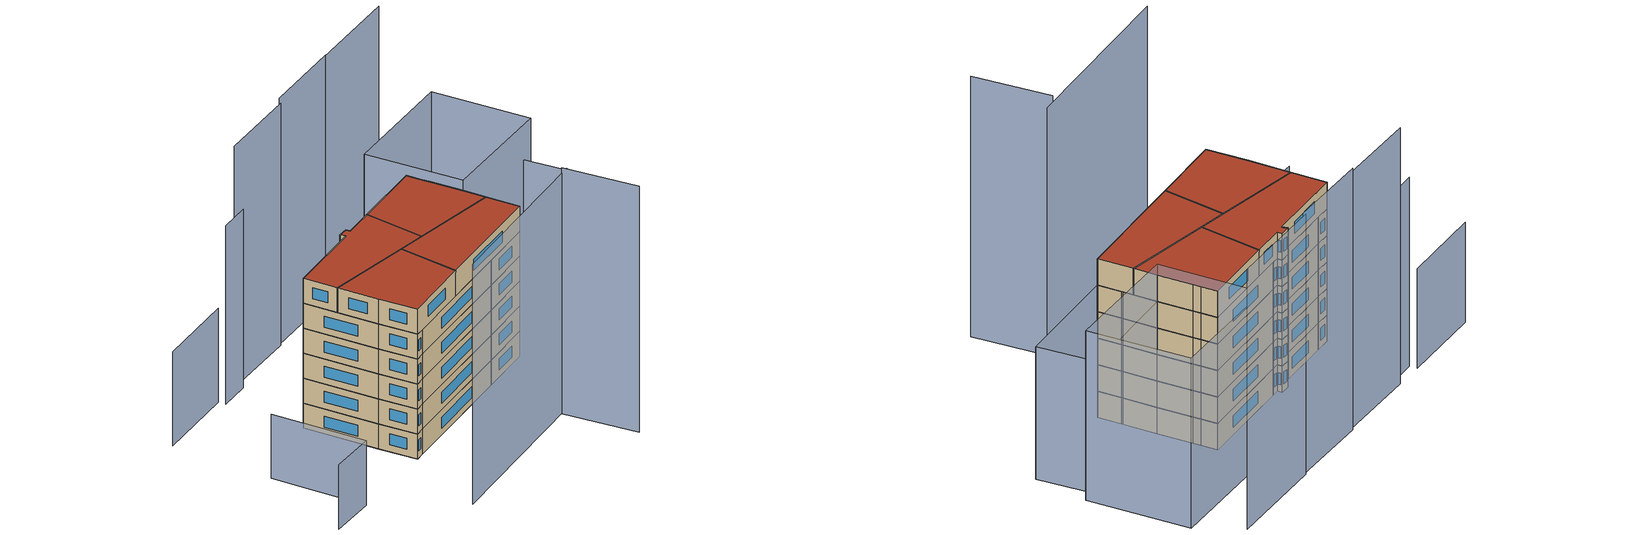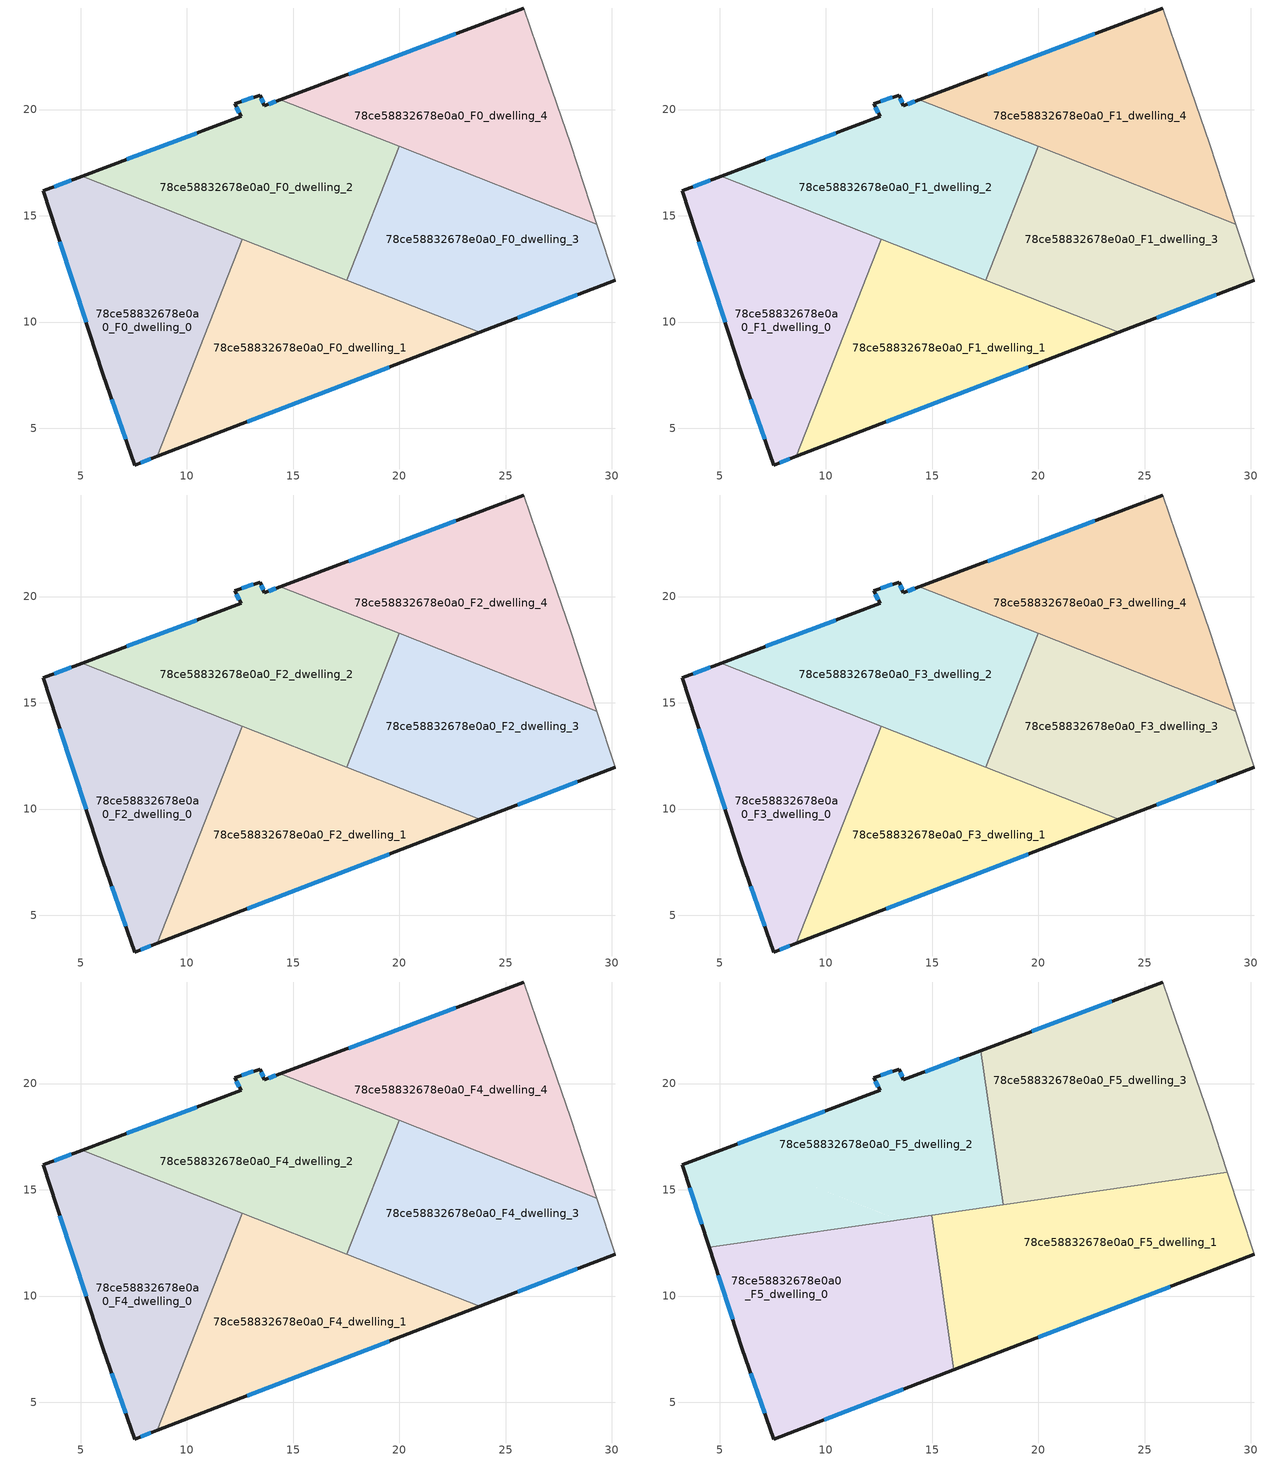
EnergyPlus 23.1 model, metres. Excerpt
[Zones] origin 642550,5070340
78ce58832678e0a0_F0_dwelling_0
 floor ground (EU_floor_Construction): 8.6,3.67 12.62,13.9 5.07,16.87 3.24,16.18 6.04,7.57 7.54,3.27 z0
 wall outside (EU_wall_Construction): 8.6,3.67 7.54,3.27 6.04,7.57 3.24,16.18 5.07,16.87 z0:3
 wall to 78ce58832678e0a0_F0_dwelling_1 (EU_wall_Construction): 12.62,13.9 8.6,3.67 z0:3
 wall to 78ce58832678e0a0_F0_dwelling_2 (EU_wall_Construction): 5.07,16.87 12.62,13.9 z0:3
 window (EU_Window_Construction): 8.3,3.56 7.84,3.38 / 7.12,4.47 6.46,6.37 / 5.26,9.98 4.03,13.77 / 3.76,16.37 4.56,16.68 z0.84:2.16
78ce58832678e0a0_F0_dwelling_1
 floor ground (EU_floor_Construction): 23.78,9.52 12.62,13.9 8.6,3.67 z0
 wall outside (EU_wall_Construction): 23.78,9.52 8.6,3.67 z0:3
 wall to 78ce58832678e0a0_F0_dwelling_3 (EU_wall_Construction): 17.52,11.98 23.78,9.52 z0:3
 wall to 78ce58832678e0a0_F0_dwelling_2 (EU_wall_Construction): 12.62,13.9 17.52,11.98 z0:3
 window (EU_Window_Construction): 19.53,7.88 12.85,5.31 z0.84:2.16
78ce58832678e0a0_F0_dwelling_2
 floor ground (EU_floor_Construction): 17.52,11.97 19.99,18.26 14.4,20.46 13.65,20.18 13.45,20.68 12.25,20.28 12.55,19.68 5.07,16.87 z0
 wall outside (EU_wall_Construction): 5.07,16.87 12.55,19.68 12.25,20.28 13.45,20.68 13.65,20.18 14.4,20.46 z0:3
 wall to 78ce58832678e0a0_F0_dwelling_3 (EU_wall_Construction): 19.99,18.26 17.52,11.97 z0:3
 wall to 78ce58832678e0a0_F0_dwelling_4 (EU_wall_Construction): 14.4,20.46 19.99,18.26 z0:3
 window (EU_Window_Construction): 7.17,17.66 10.46,18.89 / 12.47,19.85 12.34,20.11 / 12.59,20.39 13.12,20.57 / 13.51,20.54 13.6,20.32 / 13.86,20.26 14.19,20.38 z0.84:2.16
78ce58832678e0a0_F0_dwelling_3
 floor ground (EU_floor_Construction): 30.16,11.97 29.3,14.6 19.99,18.26 17.52,11.97 23.78,9.52 z0
 wall outside (EU_wall_Construction): 30.16,11.97 23.78,9.52 z0:3
 wall adiabatic (EU_wall_Construction): 29.3,14.6 30.16,11.97 z0:3
 wall to 78ce58832678e0a0_F0_dwelling_4 (EU_wall_Construction): 20,18.26 29.3,14.6 z0:3
 window (EU_Window_Construction): 28.37,11.28 25.57,10.2 z0.84:2.16
78ce58832678e0a0_F0_dwelling_4
 floor ground (EU_floor_Construction): 29.3,14.6 28.06,18.37 26.76,22.18 26.46,22.98 25.86,24.78 14.4,20.46 z0
 wall outside (EU_wall_Construction): 14.4,20.46 25.86,24.78 z0:3
 wall adiabatic (EU_wall_Construction): 25.86,24.78 26.46,22.98 26.76,22.18 28.06,18.37 29.3,14.6 z0:3
 window (EU_Window_Construction): 17.61,21.67 22.65,23.57 z0.84:2.16
78ce58832678e0a0_F1_dwelling_0
 floor to 78ce58832678e0a0_F0_dwelling_0 (EU_floor_Construction): 8.6,3.67 12.62,13.9 5.07,16.87 3.24,16.18 6.04,7.57 7.54,3.27 z3
 wall outside (EU_wall_Construction): 8.6,3.67 7.54,3.27 6.04,7.57 3.24,16.18 5.07,16.87 z3:6
 wall to 78ce58832678e0a0_F1_dwelling_1 (EU_wall_Construction): 12.62,13.9 8.6,3.67 z3:6
 wall to 78ce58832678e0a0_F1_dwelling_2 (EU_wall_Construction): 5.07,16.87 12.62,13.9 z3:6
 window (EU_Window_Construction): 8.3,3.56 7.84,3.38 / 7.12,4.47 6.46,6.37 / 5.26,9.98 4.03,13.77 / 3.76,16.37 4.56,16.68 z3.84:5.16
78ce58832678e0a0_F1_dwelling_1
 floor to 78ce58832678e0a0_F0_dwelling_1 (EU_floor_Construction): 23.78,9.52 12.62,13.9 8.6,3.67 z3
 wall outside (EU_wall_Construction): 23.78,9.52 8.6,3.67 z3:6
 wall to 78ce58832678e0a0_F1_dwelling_3 (EU_wall_Construction): 17.52,11.98 23.78,9.52 z3:6
 wall to 78ce58832678e0a0_F1_dwelling_2 (EU_wall_Construction): 12.62,13.9 17.52,11.98 z3:6
 window (EU_Window_Construction): 19.53,7.88 12.85,5.31 z3.84:5.16
78ce58832678e0a0_F1_dwelling_2
 floor to 78ce58832678e0a0_F0_dwelling_2 (EU_floor_Construction): 17.52,11.97 19.99,18.26 14.4,20.46 13.65,20.18 13.45,20.68 12.25,20.28 12.55,19.68 5.07,16.87 z3
 wall outside (EU_wall_Construction): 5.07,16.87 12.55,19.68 12.25,20.28 13.45,20.68 13.65,20.18 14.4,20.46 z3:6
 wall to 78ce58832678e0a0_F1_dwelling_3 (EU_wall_Construction): 19.99,18.26 17.52,11.97 z3:6
 wall to 78ce58832678e0a0_F1_dwelling_4 (EU_wall_Construction): 14.4,20.46 19.99,18.26 z3:6
 window (EU_Window_Construction): 7.17,17.66 10.46,18.89 / 12.47,19.85 12.34,20.11 / 12.59,20.39 13.12,20.57 / 13.51,20.54 13.6,20.32 / 13.86,20.26 14.19,20.38 z3.84:5.16
78ce58832678e0a0_F1_dwelling_3
 floor to 78ce58832678e0a0_F0_dwelling_3 (EU_floor_Construction): 30.16,11.97 29.3,14.6 19.99,18.26 17.52,11.97 23.78,9.52 z3
 wall outside (EU_wall_Construction): 30.16,11.97 23.78,9.52 z3:6
 wall adiabatic (EU_wall_Construction): 29.3,14.6 30.16,11.97 z3:6
 wall to 78ce58832678e0a0_F1_dwelling_4 (EU_wall_Construction): 20,18.26 29.3,14.6 z3:6
 window (EU_Window_Construction): 28.37,11.28 25.57,10.2 z3.84:5.16
78ce58832678e0a0_F1_dwelling_4
 floor to 78ce58832678e0a0_F0_dwelling_4 (EU_floor_Construction): 29.3,14.6 28.06,18.37 26.76,22.18 26.46,22.98 25.86,24.78 14.4,20.46 z3
 wall outside (EU_wall_Construction): 14.4,20.46 25.86,24.78 z3:6
 wall adiabatic (EU_wall_Construction): 25.86,24.78 26.46,22.98 26.76,22.18 28.06,18.37 29.3,14.6 z3:6
 window (EU_Window_Construction): 17.61,21.67 22.65,23.57 z3.84:5.16
78ce58832678e0a0_F2_dwelling_0
 floor to 78ce58832678e0a0_F1_dwelling_0 (EU_floor_Construction): 8.6,3.67 12.62,13.9 5.07,16.87 3.24,16.18 6.04,7.57 7.54,3.27 z6
 wall outside (EU_wall_Construction): 8.6,3.67 7.54,3.27 6.04,7.57 3.24,16.18 5.07,16.87 z6:9
 wall to 78ce58832678e0a0_F2_dwelling_1 (EU_wall_Construction): 12.62,13.9 8.6,3.67 z6:9
 wall to 78ce58832678e0a0_F2_dwelling_2 (EU_wall_Construction): 5.07,16.87 12.62,13.9 z6:9
 window (EU_Window_Construction): 8.3,3.56 7.84,3.38 / 7.12,4.47 6.46,6.37 / 5.26,9.98 4.03,13.77 / 3.76,16.37 4.56,16.68 z6.84:8.16
78ce58832678e0a0_F2_dwelling_1
 floor to 78ce58832678e0a0_F1_dwelling_1 (EU_floor_Construction): 23.78,9.52 12.62,13.9 8.6,3.67 z6
 wall outside (EU_wall_Construction): 23.78,9.52 8.6,3.67 z6:9
 wall to 78ce58832678e0a0_F2_dwelling_3 (EU_wall_Construction): 17.52,11.98 23.78,9.52 z6:9
 wall to 78ce58832678e0a0_F2_dwelling_2 (EU_wall_Construction): 12.62,13.9 17.52,11.98 z6:9
 window (EU_Window_Construction): 19.53,7.88 12.85,5.31 z6.84:8.16
78ce58832678e0a0_F2_dwelling_2
 floor to 78ce58832678e0a0_F1_dwelling_2 (EU_floor_Construction): 17.52,11.97 19.99,18.26 14.4,20.46 13.65,20.18 13.45,20.68 12.25,20.28 12.55,19.68 5.07,16.87 z6
 wall outside (EU_wall_Construction): 5.07,16.87 12.55,19.68 12.25,20.28 13.45,20.68 13.65,20.18 14.4,20.46 z6:9
 wall to 78ce58832678e0a0_F2_dwelling_3 (EU_wall_Construction): 19.99,18.26 17.52,11.97 z6:9
 wall to 78ce58832678e0a0_F2_dwelling_4 (EU_wall_Construction): 14.4,20.46 19.99,18.26 z6:9
 window (EU_Window_Construction): 7.17,17.66 10.46,18.89 / 12.47,19.85 12.34,20.11 / 12.59,20.39 13.12,20.57 / 13.51,20.54 13.6,20.32 / 13.86,20.26 14.19,20.38 z6.84:8.16
78ce58832678e0a0_F2_dwelling_3
 floor to 78ce58832678e0a0_F1_dwelling_3 (EU_floor_Construction): 30.16,11.97 29.3,14.6 19.99,18.26 17.52,11.97 23.78,9.52 z6
 wall outside (EU_wall_Construction): 30.16,11.97 23.78,9.52 z6:9
 wall adiabatic (EU_wall_Construction): 29.3,14.6 30.16,11.97 z6:9
 wall to 78ce58832678e0a0_F2_dwelling_4 (EU_wall_Construction): 20,18.26 29.3,14.6 z6:9
 window (EU_Window_Construction): 28.37,11.28 25.57,10.2 z6.84:8.16
78ce58832678e0a0_F2_dwelling_4
 floor to 78ce58832678e0a0_F1_dwelling_4 (EU_floor_Construction): 29.3,14.6 28.06,18.37 26.76,22.18 26.46,22.98 25.86,24.78 14.4,20.46 z6
 wall outside (EU_wall_Construction): 14.4,20.46 25.86,24.78 z6:9
 wall adiabatic (EU_wall_Construction): 25.86,24.78 26.46,22.98 26.76,22.18 28.06,18.37 29.3,14.6 z6:9
 window (EU_Window_Construction): 17.61,21.67 22.65,23.57 z6.84:8.16
78ce58832678e0a0_F3_dwelling_0
 floor to 78ce58832678e0a0_F2_dwelling_0 (EU_floor_Construction): 8.6,3.67 12.62,13.9 5.07,16.87 3.24,16.18 6.04,7.57 7.54,3.27 z9
 wall outside (EU_wall_Construction): 8.6,3.67 7.54,3.27 6.04,7.57 3.24,16.18 5.07,16.87 z9:12
 wall to 78ce58832678e0a0_F3_dwelling_1 (EU_wall_Construction): 12.62,13.9 8.6,3.67 z9:12
 wall to 78ce58832678e0a0_F3_dwelling_2 (EU_wall_Construction): 5.07,16.87 12.62,13.9 z9:12
 window (EU_Window_Construction): 8.3,3.56 7.84,3.38 / 7.12,4.47 6.46,6.37 / 5.26,9.98 4.03,13.77 / 3.76,16.37 4.56,16.68 z9.84:11.16
78ce58832678e0a0_F3_dwelling_1
 floor to 78ce58832678e0a0_F2_dwelling_1 (EU_floor_Construction): 23.78,9.52 12.62,13.9 8.6,3.67 z9
 wall outside (EU_wall_Construction): 23.78,9.52 8.6,3.67 z9:12
 wall to 78ce58832678e0a0_F3_dwelling_3 (EU_wall_Construction): 17.52,11.98 23.78,9.52 z9:12
 wall to 78ce58832678e0a0_F3_dwelling_2 (EU_wall_Construction): 12.62,13.9 17.52,11.98 z9:12
 window (EU_Window_Construction): 19.53,7.88 12.85,5.31 z9.84:11.16
78ce58832678e0a0_F3_dwelling_2
 floor to 78ce58832678e0a0_F2_dwelling_2 (EU_floor_Construction): 17.52,11.97 19.99,18.26 14.4,20.46 13.65,20.18 13.45,20.68 12.25,20.28 12.55,19.68 5.07,16.87 z9
 wall outside (EU_wall_Construction): 5.07,16.87 12.55,19.68 12.25,20.28 13.45,20.68 13.65,20.18 14.4,20.46 z9:12
 wall to 78ce58832678e0a0_F3_dwelling_3 (EU_wall_Construction): 19.99,18.26 17.52,11.97 z9:12
 wall to 78ce58832678e0a0_F3_dwelling_4 (EU_wall_Construction): 14.4,20.46 19.99,18.26 z9:12
 window (EU_Window_Construction): 7.17,17.66 10.46,18.89 / 12.47,19.85 12.34,20.11 / 12.59,20.39 13.12,20.57 / 13.51,20.54 13.6,20.32 / 13.86,20.26 14.19,20.38 z9.84:11.16
78ce58832678e0a0_F3_dwelling_3
 floor to 78ce58832678e0a0_F2_dwelling_3 (EU_floor_Construction): 30.16,11.97 29.3,14.6 19.99,18.26 17.52,11.97 23.78,9.52 z9
 wall outside (EU_wall_Construction): 30.16,11.97 23.78,9.52 z9:12
 wall adiabatic (EU_wall_Construction): 29.3,14.6 30.16,11.97 z9:12
 wall to 78ce58832678e0a0_F3_dwelling_4 (EU_wall_Construction): 20,18.26 29.3,14.6 z9:12
 window (EU_Window_Construction): 28.37,11.28 25.57,10.2 z9.84:11.16
78ce58832678e0a0_F3_dwelling_4
 floor to 78ce58832678e0a0_F2_dwelling_4 (EU_floor_Construction): 29.3,14.6 28.06,18.37 26.76,22.18 26.46,22.98 25.86,24.78 14.4,20.46 z9
 wall outside (EU_wall_Construction): 14.4,20.46 25.86,24.78 z9:12
 wall adiabatic (EU_wall_Construction): 25.86,24.78 26.46,22.98 26.76,22.18 28.06,18.37 29.3,14.6 z9:12
 window (EU_Window_Construction): 17.61,21.67 22.65,23.57 z9.84:11.16
78ce58832678e0a0_F4_dwelling_0
 floor to 78ce58832678e0a0_F3_dwelling_0 (EU_floor_Construction): 8.6,3.67 12.62,13.9 5.07,16.87 3.24,16.18 6.04,7.57 7.54,3.27 z12
 wall outside (EU_wall_Construction): 8.6,3.67 7.54,3.27 6.04,7.57 3.24,16.18 5.07,16.87 z12:15
 wall to 78ce58832678e0a0_F4_dwelling_1 (EU_wall_Construction): 12.62,13.9 8.6,3.67 z12:15
 wall to 78ce58832678e0a0_F4_dwelling_2 (EU_wall_Construction): 5.07,16.87 12.62,13.9 z12:15
 window (EU_Window_Construction): 8.3,3.56 7.84,3.38 / 7.12,4.47 6.46,6.37 / 5.26,9.98 4.03,13.77 / 3.76,16.37 4.56,16.68 z12.84:14.16
78ce58832678e0a0_F4_dwelling_1
 floor to 78ce58832678e0a0_F3_dwelling_1 (EU_floor_Construction): 23.78,9.52 12.62,13.9 8.6,3.67 z12
 wall outside (EU_wall_Construction): 23.78,9.52 8.6,3.67 z12:15
 wall to 78ce58832678e0a0_F4_dwelling_3 (EU_wall_Construction): 17.52,11.98 23.78,9.52 z12:15
 wall to 78ce58832678e0a0_F4_dwelling_2 (EU_wall_Construction): 12.62,13.9 17.52,11.98 z12:15
 window (EU_Window_Construction): 19.53,7.88 12.85,5.31 z12.84:14.16
 ceiling adiabatic (EU_roof_Construction): 23.78,9.52 16.03,6.53 15.11,12.93 z15
78ce58832678e0a0_F4_dwelling_2
 floor to 78ce58832678e0a0_F3_dwelling_2 (EU_floor_Construction): 17.52,11.97 19.99,18.26 14.4,20.46 13.65,20.18 13.45,20.68 12.25,20.28 12.55,19.68 5.07,16.87 z12
 wall outside (EU_wall_Construction): 5.07,16.87 12.55,19.68 12.25,20.28 13.45,20.68 13.65,20.18 14.4,20.46 z12:15
 wall to 78ce58832678e0a0_F4_dwelling_3 (EU_wall_Construction): 19.99,18.26 17.52,11.97 z12:15
 wall to 78ce58832678e0a0_F4_dwelling_4 (EU_wall_Construction): 14.4,20.46 19.99,18.26 z12:15
 window (EU_Window_Construction): 7.17,17.66 10.46,18.89 / 12.47,19.85 12.34,20.11 / 12.59,20.39 13.12,20.57 / 13.51,20.54 13.6,20.32 / 13.86,20.26 14.19,20.38 z12.84:14.16
78ce58832678e0a0_F4_dwelling_3
 floor to 78ce58832678e0a0_F3_dwelling_3 (EU_floor_Construction): 30.16,11.97 29.3,14.6 19.99,18.26 17.52,11.97 23.78,9.52 z12
 wall outside (EU_wall_Construction): 30.16,11.97 23.78,9.52 z12:15
 wall adiabatic (EU_wall_Construction): 29.3,14.6 30.16,11.97 z12:15
 wall to 78ce58832678e0a0_F4_dwelling_4 (EU_wall_Construction): 20,18.26 29.3,14.6 z12:15
 window (EU_Window_Construction): 28.37,11.28 25.57,10.2 z12.84:14.16
78ce58832678e0a0_F4_dwelling_4
 floor to 78ce58832678e0a0_F3_dwelling_4 (EU_floor_Construction): 29.3,14.6 28.06,18.37 26.76,22.18 26.46,22.98 25.86,24.78 14.4,20.46 z12
 wall outside (EU_wall_Construction): 14.4,20.46 25.86,24.78 z12:15
 wall adiabatic (EU_wall_Construction): 25.86,24.78 26.46,22.98 26.76,22.18 28.06,18.37 29.3,14.6 z12:15
 window (EU_Window_Construction): 17.61,21.67 22.65,23.57 z12.84:14.16
78ce58832678e0a0_F5_dwelling_0
 floor to 78ce58832678e0a0_F4_dwelling_0 (EU_floor_Construction): 8.6,3.67 12.44,13.44 4.51,12.3 6.04,7.57 7.54,3.27 z15
 floor to 78ce58832678e0a0_F4_dwelling_1 (EU_floor_Construction): 16.03,6.53 15.11,12.93 13.42,13.59 12.44,13.44 8.6,3.67 z15
 floor to 78ce58832678e0a0_F4_dwelling_2 (EU_floor_Construction): 15.11,12.93 14.98,13.81 13.42,13.59 z15
 wall outside (EU_wall_Construction): 16.03,6.53 7.54,3.27 6.04,7.57 4.51,12.3 z15:18
 wall to 78ce58832678e0a0_F5_dwelling_1 (EU_wall_Construction): 14.98,13.81 16.03,6.53 z15:18
 wall to 78ce58832678e0a0_F5_dwelling_2 (EU_wall_Construction): 4.51,12.3 14.98,13.81 z15:18
 window (EU_Window_Construction): 13.65,5.62 9.92,4.18 / 7.12,4.47 6.46,6.37 / 5.61,8.9 4.94,10.97 z15.84:17.16
 roof outside (EU_roof_Construction): 14.98,13.81 16.03,6.53 7.54,3.27 6.04,7.57 4.51,12.3 z18
78ce58832678e0a0_F5_dwelling_1
 floor to 78ce58832678e0a0_F4_dwelling_3 (EU_floor_Construction): 30.16,11.97 29.3,14.6 26.92,15.54 18.44,14.31 17.52,11.97 23.78,9.52 z15
 floor to 78ce58832678e0a0_F4_dwelling_4 (EU_floor_Construction): 29.3,14.6 28.9,15.83 26.92,15.54 z15
 floor to 78ce58832678e0a0_F4_dwelling_2 (EU_floor_Construction): 17.52,11.97 18.44,14.31 14.98,13.81 15.11,12.93 z15
 floor adiabatic (EU_floor_Construction): 23.78,9.52 15.11,12.93 16.03,6.53 z15
 wall outside (EU_wall_Construction): 30.16,11.97 16.03,6.53 z15:18
 wall adiabatic (EU_wall_Construction): 28.9,15.83 30.16,11.97 z15:18
 wall to 78ce58832678e0a0_F5_dwelling_3 (EU_wall_Construction): 18.35,14.3 28.9,15.83 z15:18
 wall to 78ce58832678e0a0_F5_dwelling_2 (EU_wall_Construction): 14.98,13.81 18.35,14.3 z15:18
 window (EU_Window_Construction): 26.2,10.45 19.99,8.06 z15.84:17.16
 roof outside (EU_roof_Construction): 28.9,15.83 30.16,11.97 16.03,6.53 14.98,13.81 z18
78ce58832678e0a0_F5_dwelling_2
 floor to 78ce58832678e0a0_F4_dwelling_2 (EU_floor_Construction): 18.35,14.3 17.64,19.19 14.4,20.46 13.65,20.18 13.45,20.68 12.25,20.28 12.55,19.68 5.08,16.87 13.42,13.59 z15
 floor to 78ce58832678e0a0_F4_dwelling_0 (EU_floor_Construction): 12.44,13.44 12.62,13.9 5.08,16.87 3.24,16.18 4.51,12.3 z15
 floor to 78ce58832678e0a0_F4_dwelling_4 (EU_floor_Construction): 17.64,19.19 17.3,21.55 14.4,20.46 z15
 floor to 78ce58832678e0a0_F4_dwelling_1 (EU_floor_Construction): 13.42,13.59 12.62,13.9 12.44,13.44 z15
 wall outside (EU_wall_Construction): 4.51,12.3 3.24,16.18 12.55,19.68 12.25,20.28 13.45,20.68 13.65,20.18 17.3,21.55 z15:18
 wall to 78ce58832678e0a0_F5_dwelling_3 (EU_wall_Construction): 17.3,21.55 18.35,14.3 z15:18
 window (EU_Window_Construction): 5.85,17.16 9.94,18.7 / 12.47,19.85 12.34,20.11 / 12.59,20.39 13.12,20.57 / 13.51,20.54 13.6,20.32 / 14.67,20.56 16.28,21.17 / 4.15,13.38 3.6,15.09 z15.84:17.16
 roof outside (EU_roof_Construction): 17.3,21.55 18.35,14.3 4.51,12.3 3.24,16.18 12.55,19.68 12.25,20.28 13.45,20.68 13.65,20.18 z18
78ce58832678e0a0_F5_dwelling_3
 floor to 78ce58832678e0a0_F4_dwelling_3 (EU_floor_Construction): 26.92,15.54 19.99,18.26 18.44,14.31 z15
 floor to 78ce58832678e0a0_F4_dwelling_4 (EU_floor_Construction): 28.9,15.83 28.06,18.37 26.76,22.18 26.46,22.98 25.86,24.78 17.3,21.55 17.64,19.19 26.92,15.54 z15
 floor to 78ce58832678e0a0_F4_dwelling_2 (EU_floor_Construction): 18.44,14.31 19.99,18.26 17.64,19.19 18.35,14.3 z15
 wall outside (EU_wall_Construction): 17.3,21.55 25.86,24.78 z15:18
 wall adiabatic (EU_wall_Construction): 25.86,24.78 26.46,22.98 26.76,22.18 28.06,18.37 28.9,15.83 z15:18
 window (EU_Window_Construction): 19.7,22.46 23.46,23.88 z15.84:17.16
 roof outside (EU_roof_Construction): 26.46,22.98 26.76,22.18 28.06,18.37 28.9,15.83 18.35,14.3 17.3,21.55 25.86,24.78 z18
shading: 5.32,-7.57 26.26,0.56 z0:28.8; -6.36,10.68 -2.93,-0.18 / -2.93,-0.18 -8.47,-1.93 z0:7.7; 28.37,-8.27 25.1,0.11 z0:29.5; 42.9,16.85 30.16,11.97 / 30.16,11.97 27.74,18.29 / 27.74,18.29 40.47,23.17 / 40.47,23.17 42.9,16.85 z0:15; 28.06,18.37 24.22,29.43 / 24.22,29.43 38.31,34.33 / 38.31,34.33 42.15,23.27 / 42.15,23.27 28.06,18.37 z0:19.2; 0.45,26.19 -9.26,22.69 z0:11.3; 4.47,26.71 0.74,25.36 z0:21.4; 13.42,30.61 3.75,27.29 z0:29; 23.02,34.11 13.36,30.79 z0:29.6; 34.4,38.21 22.76,34.19 z0:29.4
[Building]
EU S2 Campaign: North Axis=0; Terrain=City; Solar Distribution=FullExterior
[Site:Location]
Lyon-Bron: Latitude=45.75; Longitude=5; Time Zone=1; Elevation=198
[SizingPeriod:WeatherFileDays]
AnnualSizingPeriod: Begin Month=1; Begin Day of Month=1; End Month=12; End Day of Month=31; Day of Week for Start Day=Monday; Use Weather File Daylight Saving Period=No; Use Weather File Rain and Snow Indicators=No
[MATERIAL]
EU_InternalMass_Material: Roughness=MediumRough; Thickness=0.1; Conductivity=1; Density=1800; Specific Heat=900; Thermal Absorptance=0.9; Solar Absorptance=0.7; Visible Absorptance=0.7
[MATERIAL:NOMASS] Roughness=MediumRough; Thermal Absorptance=0.9; Solar Absorptance=0.7; Visible Absorptance=0.7
Name | Thermal Resistance
EU_wall_NoMass | 0.776494
EU_roof_NoMass | 0.486893
EU_floor_NoMass | 0.421597
[WINDOWMATERIAL:SIMPLEGLAZINGSYSTEM]
EU_Window_SimpleGlazing: UFactor=4.24961; Solar Heat Gain Coefficient=0.83; Visible Transmittance=0.83
[CONSTRUCTION]
EU_wall_Construction: EU_wall_NoMass
EU_roof_Construction: EU_roof_NoMass
EU_floor_Construction: EU_floor_NoMass
EU_InternalMass_Construction: EU_InternalMass_Material
EU_Window_Construction: EU_Window_SimpleGlazing
[ZONE] Type=1; Multiplier=1; Ceiling Height=autocalculate; Floor Area=autocalculate; Part of Total Floor Area=Yes
Name | Volume
78ce58832678e0a0_F0_dwelling_0; 78ce58832678e0a0_F1_dwelling_0; 78ce58832678e0a0_F2_dwelling_0; 78ce58832678e0a0_F3_dwelling_0; 78ce58832678e0a0_F4_dwelling_0 | 197.808
78ce58832678e0a0_F5_dwelling_0 | 247.232
78ce58832678e0a0_F0_dwelling_1; 78ce58832678e0a0_F1_dwelling_1; 78ce58832678e0a0_F2_dwelling_1; 78ce58832678e0a0_F3_dwelling_1; 78ce58832678e0a0_F4_dwelling_1 | 197.785
78ce58832678e0a0_F5_dwelling_1 | 247.225
78ce58832678e0a0_F0_dwelling_2; 78ce58832678e0a0_F1_dwelling_2; 78ce58832678e0a0_F2_dwelling_2; 78ce58832678e0a0_F3_dwelling_2; 78ce58832678e0a0_F4_dwelling_2 | 197.799
78ce58832678e0a0_F5_dwelling_2 | 247.242
78ce58832678e0a0_F0_dwelling_3; 78ce58832678e0a0_F1_dwelling_3; 78ce58832678e0a0_F2_dwelling_3; 78ce58832678e0a0_F3_dwelling_3; 78ce58832678e0a0_F4_dwelling_3 | 197.776
78ce58832678e0a0_F5_dwelling_3 | 247.251
78ce58832678e0a0_F0_dwelling_4; 78ce58832678e0a0_F1_dwelling_4; 78ce58832678e0a0_F2_dwelling_4; 78ce58832678e0a0_F3_dwelling_4; 78ce58832678e0a0_F4_dwelling_4 | 197.793
[INTERNALMASS] Construction=EU_InternalMass_Construction
Name | Zone or ZoneList | Surface Area
78ce58832678e0a0_F0_dwelling_0_EU_InternalMass | 78ce58832678e0a0_F0_dwelling_0 | 65.9361
78ce58832678e0a0_F0_dwelling_1_EU_InternalMass | 78ce58832678e0a0_F0_dwelling_1 | 65.9263
78ce58832678e0a0_F0_dwelling_2_EU_InternalMass | 78ce58832678e0a0_F0_dwelling_2 | 65.9322
78ce58832678e0a0_F0_dwelling_3_EU_InternalMass | 78ce58832678e0a0_F0_dwelling_3 | 65.9271
78ce58832678e0a0_F0_dwelling_4_EU_InternalMass | 78ce58832678e0a0_F0_dwelling_4 | 65.9315
78ce58832678e0a0_F1_dwelling_0_EU_InternalMass | 78ce58832678e0a0_F1_dwelling_0 | 65.9361
78ce58832678e0a0_F1_dwelling_1_EU_InternalMass | 78ce58832678e0a0_F1_dwelling_1 | 65.9263
78ce58832678e0a0_F1_dwelling_2_EU_InternalMass | 78ce58832678e0a0_F1_dwelling_2 | 65.9322
78ce58832678e0a0_F1_dwelling_3_EU_InternalMass | 78ce58832678e0a0_F1_dwelling_3 | 65.9271
78ce58832678e0a0_F1_dwelling_4_EU_InternalMass | 78ce58832678e0a0_F1_dwelling_4 | 65.9315
78ce58832678e0a0_F2_dwelling_0_EU_InternalMass | 78ce58832678e0a0_F2_dwelling_0 | 65.9361
78ce58832678e0a0_F2_dwelling_1_EU_InternalMass | 78ce58832678e0a0_F2_dwelling_1 | 65.9263
78ce58832678e0a0_F2_dwelling_2_EU_InternalMass | 78ce58832678e0a0_F2_dwelling_2 | 65.9322
78ce58832678e0a0_F2_dwelling_3_EU_InternalMass | 78ce58832678e0a0_F2_dwelling_3 | 65.9271
78ce58832678e0a0_F2_dwelling_4_EU_InternalMass | 78ce58832678e0a0_F2_dwelling_4 | 65.9315
78ce58832678e0a0_F3_dwelling_0_EU_InternalMass | 78ce58832678e0a0_F3_dwelling_0 | 65.9361
78ce58832678e0a0_F3_dwelling_1_EU_InternalMass | 78ce58832678e0a0_F3_dwelling_1 | 65.9263
78ce58832678e0a0_F3_dwelling_2_EU_InternalMass | 78ce58832678e0a0_F3_dwelling_2 | 65.9322
78ce58832678e0a0_F3_dwelling_3_EU_InternalMass | 78ce58832678e0a0_F3_dwelling_3 | 65.9271
78ce58832678e0a0_F3_dwelling_4_EU_InternalMass | 78ce58832678e0a0_F3_dwelling_4 | 65.9315
78ce58832678e0a0_F4_dwelling_0_EU_InternalMass | 78ce58832678e0a0_F4_dwelling_0 | 65.9361
78ce58832678e0a0_F4_dwelling_1_EU_InternalMass | 78ce58832678e0a0_F4_dwelling_1 | 65.9263
78ce58832678e0a0_F4_dwelling_2_EU_InternalMass | 78ce58832678e0a0_F4_dwelling_2 | 65.9322
78ce58832678e0a0_F4_dwelling_3_EU_InternalMass | 78ce58832678e0a0_F4_dwelling_3 | 65.9271
78ce58832678e0a0_F4_dwelling_4_EU_InternalMass | 78ce58832678e0a0_F4_dwelling_4 | 65.9315
78ce58832678e0a0_F5_dwelling_0_EU_InternalMass | 78ce58832678e0a0_F5_dwelling_0 | 82.4109
78ce58832678e0a0_F5_dwelling_1_EU_InternalMass | 78ce58832678e0a0_F5_dwelling_1 | 82.4079
78ce58832678e0a0_F5_dwelling_2_EU_InternalMass | 78ce58832678e0a0_F5_dwelling_2 | 82.4156
78ce58832678e0a0_F5_dwelling_3_EU_InternalMass | 78ce58832678e0a0_F5_dwelling_3 | 82.4181
[OTHEREQUIPMENT] Fuel Type=Electricity; Design Level Calculation Method=Watts/Area; Power per Zone Floor Area=1; Fraction Latent=0; Fraction Radiant=0; Fraction Lost=0; Carbon Dioxide Generation Rate=0; EndUse Subcategory=EU_Step8_InternalGains
Name | Zone or ZoneList or Space or SpaceList | Schedule
EU_Step8_InternalGain_78ce58832678e0a0_F0_dwelling_0_f000 | 78ce58832678e0a0_F0_dwelling_0 | EU_Step8_GainSchedule_78ce58832678e0a0_F0_dwelling_0_f000
EU_Step8_InternalGain_78ce58832678e0a0_F0_dwelling_1_f000 | 78ce58832678e0a0_F0_dwelling_1 | EU_Step8_GainSchedule_78ce58832678e0a0_F0_dwelling_1_f000
EU_Step8_InternalGain_78ce58832678e0a0_F0_dwelling_2_f000 | 78ce58832678e0a0_F0_dwelling_2 | EU_Step8_GainSchedule_78ce58832678e0a0_F0_dwelling_2_f000
EU_Step8_InternalGain_78ce58832678e0a0_F0_dwelling_3_f000 | 78ce58832678e0a0_F0_dwelling_3 | EU_Step8_GainSchedule_78ce58832678e0a0_F0_dwelling_3_f000
EU_Step8_InternalGain_78ce58832678e0a0_F0_dwelling_4_f000 | 78ce58832678e0a0_F0_dwelling_4 | EU_Step8_GainSchedule_78ce58832678e0a0_F0_dwelling_4_f000
EU_Step8_InternalGain_78ce58832678e0a0_F1_dwelling_0_f000 | 78ce58832678e0a0_F1_dwelling_0 | EU_Step8_GainSchedule_78ce58832678e0a0_F1_dwelling_0_f000
EU_Step8_InternalGain_78ce58832678e0a0_F1_dwelling_1_f000 | 78ce58832678e0a0_F1_dwelling_1 | EU_Step8_GainSchedule_78ce58832678e0a0_F1_dwelling_1_f000
EU_Step8_InternalGain_78ce58832678e0a0_F1_dwelling_2_f000 | 78ce58832678e0a0_F1_dwelling_2 | EU_Step8_GainSchedule_78ce58832678e0a0_F1_dwelling_2_f000
EU_Step8_InternalGain_78ce58832678e0a0_F1_dwelling_3_f000 | 78ce58832678e0a0_F1_dwelling_3 | EU_Step8_GainSchedule_78ce58832678e0a0_F1_dwelling_3_f000
EU_Step8_InternalGain_78ce58832678e0a0_F1_dwelling_4_f000 | 78ce58832678e0a0_F1_dwelling_4 | EU_Step8_GainSchedule_78ce58832678e0a0_F1_dwelling_4_f000
EU_Step8_InternalGain_78ce58832678e0a0_F2_dwelling_0_f000 | 78ce58832678e0a0_F2_dwelling_0 | EU_Step8_GainSchedule_78ce58832678e0a0_F2_dwelling_0_f000
EU_Step8_InternalGain_78ce58832678e0a0_F2_dwelling_1_f000 | 78ce58832678e0a0_F2_dwelling_1 | EU_Step8_GainSchedule_78ce58832678e0a0_F2_dwelling_1_f000
EU_Step8_InternalGain_78ce58832678e0a0_F2_dwelling_2_f000 | 78ce58832678e0a0_F2_dwelling_2 | EU_Step8_GainSchedule_78ce58832678e0a0_F2_dwelling_2_f000
EU_Step8_InternalGain_78ce58832678e0a0_F2_dwelling_3_f000 | 78ce58832678e0a0_F2_dwelling_3 | EU_Step8_GainSchedule_78ce58832678e0a0_F2_dwelling_3_f000
EU_Step8_InternalGain_78ce58832678e0a0_F2_dwelling_4_f000 | 78ce58832678e0a0_F2_dwelling_4 | EU_Step8_GainSchedule_78ce58832678e0a0_F2_dwelling_4_f000
EU_Step8_InternalGain_78ce58832678e0a0_F3_dwelling_0_f000 | 78ce58832678e0a0_F3_dwelling_0 | EU_Step8_GainSchedule_78ce58832678e0a0_F3_dwelling_0_f000
EU_Step8_InternalGain_78ce58832678e0a0_F3_dwelling_1_f000 | 78ce58832678e0a0_F3_dwelling_1 | EU_Step8_GainSchedule_78ce58832678e0a0_F3_dwelling_1_f000
EU_Step8_InternalGain_78ce58832678e0a0_F3_dwelling_2_f000 | 78ce58832678e0a0_F3_dwelling_2 | EU_Step8_GainSchedule_78ce58832678e0a0_F3_dwelling_2_f000
EU_Step8_InternalGain_78ce58832678e0a0_F3_dwelling_3_f000 | 78ce58832678e0a0_F3_dwelling_3 | EU_Step8_GainSchedule_78ce58832678e0a0_F3_dwelling_3_f000
EU_Step8_InternalGain_78ce58832678e0a0_F3_dwelling_4_f000 | 78ce58832678e0a0_F3_dwelling_4 | EU_Step8_GainSchedule_78ce58832678e0a0_F3_dwelling_4_f000
EU_Step8_InternalGain_78ce58832678e0a0_F4_dwelling_0_f000 | 78ce58832678e0a0_F4_dwelling_0 | EU_Step8_GainSchedule_78ce58832678e0a0_F4_dwelling_0_f000
EU_Step8_InternalGain_78ce58832678e0a0_F4_dwelling_1_f000 | 78ce58832678e0a0_F4_dwelling_1 | EU_Step8_GainSchedule_78ce58832678e0a0_F4_dwelling_1_f000
EU_Step8_InternalGain_78ce58832678e0a0_F4_dwelling_2_f000 | 78ce58832678e0a0_F4_dwelling_2 | EU_Step8_GainSchedule_78ce58832678e0a0_F4_dwelling_2_f000
EU_Step8_InternalGain_78ce58832678e0a0_F4_dwelling_3_f000 | 78ce58832678e0a0_F4_dwelling_3 | EU_Step8_GainSchedule_78ce58832678e0a0_F4_dwelling_3_f000
EU_Step8_InternalGain_78ce58832678e0a0_F4_dwelling_4_f000 | 78ce58832678e0a0_F4_dwelling_4 | EU_Step8_GainSchedule_78ce58832678e0a0_F4_dwelling_4_f000
EU_Step8_InternalGain_78ce58832678e0a0_F5_dwelling_0_f000 | 78ce58832678e0a0_F5_dwelling_0 | EU_Step8_GainSchedule_78ce58832678e0a0_F5_dwelling_0_f000
EU_Step8_InternalGain_78ce58832678e0a0_F5_dwelling_1_f000 | 78ce58832678e0a0_F5_dwelling_1 | EU_Step8_GainSchedule_78ce58832678e0a0_F5_dwelling_1_f000
EU_Step8_InternalGain_78ce58832678e0a0_F5_dwelling_2_f000 | 78ce58832678e0a0_F5_dwelling_2 | EU_Step8_GainSchedule_78ce58832678e0a0_F5_dwelling_2_f000
EU_Step8_InternalGain_78ce58832678e0a0_F5_dwelling_3_f000 | 78ce58832678e0a0_F5_dwelling_3 | EU_Step8_GainSchedule_78ce58832678e0a0_F5_dwelling_3_f000
[ZONEVENTILATION:DESIGNFLOWRATE] Schedule=EU_AlwaysOn; Design Flow Rate Calculation Method=AirChanges/Hour; Air Changes per Hour=0.693814; Ventilation Type=Natural; Fan Pressure Rise=0; Fan Total Efficiency=1; Constant Term Coefficient=1; Temperature Term Coefficient=0; Velocity Term Coefficient=0; Velocity Squared Term Coefficient=0; Minimum Indoor Temperature=-100; Maximum Indoor Temperature=100; Delta Temperature=-100; Minimum Outdoor Temperature=-100; Maximum Outdoor Temperature=100; Maximum Wind Speed=40
Name | Zone or ZoneList or Space or SpaceList
EU_ConstantAir_78ce58832678e0a0_F0_dwelling_0 | 78ce58832678e0a0_F0_dwelling_0
EU_ConstantAir_78ce58832678e0a0_F0_dwelling_1 | 78ce58832678e0a0_F0_dwelling_1
EU_ConstantAir_78ce58832678e0a0_F0_dwelling_2 | 78ce58832678e0a0_F0_dwelling_2
EU_ConstantAir_78ce58832678e0a0_F0_dwelling_3 | 78ce58832678e0a0_F0_dwelling_3
EU_ConstantAir_78ce58832678e0a0_F0_dwelling_4 | 78ce58832678e0a0_F0_dwelling_4
EU_ConstantAir_78ce58832678e0a0_F1_dwelling_0 | 78ce58832678e0a0_F1_dwelling_0
EU_ConstantAir_78ce58832678e0a0_F1_dwelling_1 | 78ce58832678e0a0_F1_dwelling_1
EU_ConstantAir_78ce58832678e0a0_F1_dwelling_2 | 78ce58832678e0a0_F1_dwelling_2
EU_ConstantAir_78ce58832678e0a0_F1_dwelling_3 | 78ce58832678e0a0_F1_dwelling_3
EU_ConstantAir_78ce58832678e0a0_F1_dwelling_4 | 78ce58832678e0a0_F1_dwelling_4
EU_ConstantAir_78ce58832678e0a0_F2_dwelling_0 | 78ce58832678e0a0_F2_dwelling_0
EU_ConstantAir_78ce58832678e0a0_F2_dwelling_1 | 78ce58832678e0a0_F2_dwelling_1
EU_ConstantAir_78ce58832678e0a0_F2_dwelling_2 | 78ce58832678e0a0_F2_dwelling_2
EU_ConstantAir_78ce58832678e0a0_F2_dwelling_3 | 78ce58832678e0a0_F2_dwelling_3
EU_ConstantAir_78ce58832678e0a0_F2_dwelling_4 | 78ce58832678e0a0_F2_dwelling_4
EU_ConstantAir_78ce58832678e0a0_F3_dwelling_0 | 78ce58832678e0a0_F3_dwelling_0
EU_ConstantAir_78ce58832678e0a0_F3_dwelling_1 | 78ce58832678e0a0_F3_dwelling_1
EU_ConstantAir_78ce58832678e0a0_F3_dwelling_2 | 78ce58832678e0a0_F3_dwelling_2
EU_ConstantAir_78ce58832678e0a0_F3_dwelling_3 | 78ce58832678e0a0_F3_dwelling_3
EU_ConstantAir_78ce58832678e0a0_F3_dwelling_4 | 78ce58832678e0a0_F3_dwelling_4
EU_ConstantAir_78ce58832678e0a0_F4_dwelling_0 | 78ce58832678e0a0_F4_dwelling_0
EU_ConstantAir_78ce58832678e0a0_F4_dwelling_1 | 78ce58832678e0a0_F4_dwelling_1
EU_ConstantAir_78ce58832678e0a0_F4_dwelling_2 | 78ce58832678e0a0_F4_dwelling_2
EU_ConstantAir_78ce58832678e0a0_F4_dwelling_3 | 78ce58832678e0a0_F4_dwelling_3
EU_ConstantAir_78ce58832678e0a0_F4_dwelling_4 | 78ce58832678e0a0_F4_dwelling_4
EU_ConstantAir_78ce58832678e0a0_F5_dwelling_0 | 78ce58832678e0a0_F5_dwelling_0
EU_ConstantAir_78ce58832678e0a0_F5_dwelling_1 | 78ce58832678e0a0_F5_dwelling_1
EU_ConstantAir_78ce58832678e0a0_F5_dwelling_2 | 78ce58832678e0a0_F5_dwelling_2
EU_ConstantAir_78ce58832678e0a0_F5_dwelling_3 | 78ce58832678e0a0_F5_dwelling_3
[HVACTEMPLATE:THERMOSTAT] Constant Heating Setpoint=20; Constant Cooling Setpoint=50
EU_HeatOnly_78ce58832678e0a0_F0_dwelling_0; EU_HeatOnly_78ce58832678e0a0_F0_dwelling_1; EU_HeatOnly_78ce58832678e0a0_F0_dwelling_2; EU_HeatOnly_78ce58832678e0a0_F0_dwelling_3; EU_HeatOnly_78ce58832678e0a0_F0_dwelling_4; EU_HeatOnly_78ce58832678e0a0_F1_dwelling_0; EU_HeatOnly_78ce58832678e0a0_F1_dwelling_1; EU_HeatOnly_78ce58832678e0a0_F1_dwelling_2; EU_HeatOnly_78ce58832678e0a0_F1_dwelling_3; EU_HeatOnly_78ce58832678e0a0_F1_dwelling_4; EU_HeatOnly_78ce58832678e0a0_F2_dwelling_0; EU_HeatOnly_78ce58832678e0a0_F2_dwelling_1; EU_HeatOnly_78ce58832678e0a0_F2_dwelling_2; EU_HeatOnly_78ce58832678e0a0_F2_dwelling_3; EU_HeatOnly_78ce58832678e0a0_F2_dwelling_4; EU_HeatOnly_78ce58832678e0a0_F3_dwelling_0; EU_HeatOnly_78ce58832678e0a0_F3_dwelling_1; EU_HeatOnly_78ce58832678e0a0_F3_dwelling_2; EU_HeatOnly_78ce58832678e0a0_F3_dwelling_3; EU_HeatOnly_78ce58832678e0a0_F3_dwelling_4; EU_HeatOnly_78ce58832678e0a0_F4_dwelling_0; EU_HeatOnly_78ce58832678e0a0_F4_dwelling_1; EU_HeatOnly_78ce58832678e0a0_F4_dwelling_2; EU_HeatOnly_78ce58832678e0a0_F4_dwelling_3; EU_HeatOnly_78ce58832678e0a0_F4_dwelling_4; EU_HeatOnly_78ce58832678e0a0_F5_dwelling_0; EU_HeatOnly_78ce58832678e0a0_F5_dwelling_1; EU_HeatOnly_78ce58832678e0a0_F5_dwelling_2; EU_HeatOnly_78ce58832678e0a0_F5_dwelling_3
[HVACTEMPLATE:ZONE:IDEALLOADSAIRSYSTEM] System Availability Schedule=EU_AlwaysOn; Maximum Heating Supply Air Temperature=50; Minimum Cooling Supply Air Temperature=13; Maximum Heating Supply Air Humidity Ratio=0.0156; Minimum Cooling Supply Air Humidity Ratio=0.0077; Heating Limit=NoLimit; Cooling Limit=NoLimit; Heating Availability Schedule=EU_AlwaysOn; Cooling Availability Schedule=EU_CoolingOff; Dehumidification Control Type=ConstantSensibleHeatRatio; Cooling Sensible Heat Ratio=0.7; Dehumidification Setpoint=60; Humidification Control Type=None; Humidification Setpoint=30; Outdoor Air Method=None; Outdoor Air Flow Rate per Person=0.00944; Outdoor Air Flow Rate per Zone Floor Area=0; Outdoor Air Flow Rate per Zone=0; Demand Controlled Ventilation Type=None; Outdoor Air Economizer Type=NoEconomizer; Heat Recovery Type=None; Sensible Heat Recovery Effectiveness=0.7; Latent Heat Recovery Effectiveness=0.65
Name | Template Thermostat
78ce58832678e0a0_F0_dwelling_0 | EU_HeatOnly_78ce58832678e0a0_F0_dwelling_0
78ce58832678e0a0_F0_dwelling_1 | EU_HeatOnly_78ce58832678e0a0_F0_dwelling_1
78ce58832678e0a0_F0_dwelling_2 | EU_HeatOnly_78ce58832678e0a0_F0_dwelling_2
78ce58832678e0a0_F0_dwelling_3 | EU_HeatOnly_78ce58832678e0a0_F0_dwelling_3
78ce58832678e0a0_F0_dwelling_4 | EU_HeatOnly_78ce58832678e0a0_F0_dwelling_4
78ce58832678e0a0_F1_dwelling_0 | EU_HeatOnly_78ce58832678e0a0_F1_dwelling_0
78ce58832678e0a0_F1_dwelling_1 | EU_HeatOnly_78ce58832678e0a0_F1_dwelling_1
78ce58832678e0a0_F1_dwelling_2 | EU_HeatOnly_78ce58832678e0a0_F1_dwelling_2
78ce58832678e0a0_F1_dwelling_3 | EU_HeatOnly_78ce58832678e0a0_F1_dwelling_3
78ce58832678e0a0_F1_dwelling_4 | EU_HeatOnly_78ce58832678e0a0_F1_dwelling_4
78ce58832678e0a0_F2_dwelling_0 | EU_HeatOnly_78ce58832678e0a0_F2_dwelling_0
78ce58832678e0a0_F2_dwelling_1 | EU_HeatOnly_78ce58832678e0a0_F2_dwelling_1
78ce58832678e0a0_F2_dwelling_2 | EU_HeatOnly_78ce58832678e0a0_F2_dwelling_2
78ce58832678e0a0_F2_dwelling_3 | EU_HeatOnly_78ce58832678e0a0_F2_dwelling_3
78ce58832678e0a0_F2_dwelling_4 | EU_HeatOnly_78ce58832678e0a0_F2_dwelling_4
78ce58832678e0a0_F3_dwelling_0 | EU_HeatOnly_78ce58832678e0a0_F3_dwelling_0
78ce58832678e0a0_F3_dwelling_1 | EU_HeatOnly_78ce58832678e0a0_F3_dwelling_1
78ce58832678e0a0_F3_dwelling_2 | EU_HeatOnly_78ce58832678e0a0_F3_dwelling_2
78ce58832678e0a0_F3_dwelling_3 | EU_HeatOnly_78ce58832678e0a0_F3_dwelling_3
78ce58832678e0a0_F3_dwelling_4 | EU_HeatOnly_78ce58832678e0a0_F3_dwelling_4
78ce58832678e0a0_F4_dwelling_0 | EU_HeatOnly_78ce58832678e0a0_F4_dwelling_0
78ce58832678e0a0_F4_dwelling_1 | EU_HeatOnly_78ce58832678e0a0_F4_dwelling_1
78ce58832678e0a0_F4_dwelling_2 | EU_HeatOnly_78ce58832678e0a0_F4_dwelling_2
78ce58832678e0a0_F4_dwelling_3 | EU_HeatOnly_78ce58832678e0a0_F4_dwelling_3
78ce58832678e0a0_F4_dwelling_4 | EU_HeatOnly_78ce58832678e0a0_F4_dwelling_4
78ce58832678e0a0_F5_dwelling_0 | EU_HeatOnly_78ce58832678e0a0_F5_dwelling_0
78ce58832678e0a0_F5_dwelling_1 | EU_HeatOnly_78ce58832678e0a0_F5_dwelling_1
78ce58832678e0a0_F5_dwelling_2 | EU_HeatOnly_78ce58832678e0a0_F5_dwelling_2
78ce58832678e0a0_F5_dwelling_3 | EU_HeatOnly_78ce58832678e0a0_F5_dwelling_3
[SIZING:ZONE] Zone Cooling Design Supply Air Temperature Input Method=SupplyAirTemperature; Zone Cooling Design Supply Air Temperature=13; Zone Heating Design Supply Air Temperature Input Method=SupplyAirTemperature; Zone Heating Design Supply Air Temperature=50; Zone Cooling Design Supply Air Humidity Ratio=0.008; Zone Heating Design Supply Air Humidity Ratio=0.008; Cooling Design Air Flow Method=DesignDay; Cooling Design Air Flow Rate=0; Cooling Minimum Air Flow per Zone Floor Area=0.000762; Cooling Minimum Air Flow=0; Cooling Minimum Air Flow Fraction=0.2; Heating Design Air Flow Method=DesignDay; Heating Design Air Flow Rate=0; Heating Maximum Air Flow per Zone Floor Area=0.002032; Heating Maximum Air Flow=0.141576; Heating Maximum Air Flow Fraction=0.3; Account for Dedicated Outdoor Air System=No; Dedicated Outdoor Air System Control Strategy=NeutralSupplyAir; Dedicated Outdoor Air Low Setpoint Temperature for Design=autosize; Dedicated Outdoor Air High Setpoint Temperature for Design=autosize; Zone Load Sizing Method=Sensible Load Only No Latent Load; Zone Latent Cooling Design Supply Air Humidity Ratio Input Method=HumidityRatioDifference; Zone Cooling Design Supply Air Humidity Ratio Difference=0.005; Zone Latent Heating Design Supply Air Humidity Ratio Input Method=HumidityRatioDifference; Zone Humidification Design Supply Air Humidity Ratio Difference=0.005
78ce58832678e0a0_F0_dwelling_0; 78ce58832678e0a0_F0_dwelling_1; 78ce58832678e0a0_F0_dwelling_2; 78ce58832678e0a0_F0_dwelling_3; 78ce58832678e0a0_F0_dwelling_4; 78ce58832678e0a0_F1_dwelling_0; 78ce58832678e0a0_F1_dwelling_1; 78ce58832678e0a0_F1_dwelling_2; 78ce58832678e0a0_F1_dwelling_3; 78ce58832678e0a0_F1_dwelling_4; 78ce58832678e0a0_F2_dwelling_0; 78ce58832678e0a0_F2_dwelling_1; 78ce58832678e0a0_F2_dwelling_2; 78ce58832678e0a0_F2_dwelling_3; 78ce58832678e0a0_F2_dwelling_4; 78ce58832678e0a0_F3_dwelling_0; 78ce58832678e0a0_F3_dwelling_1; 78ce58832678e0a0_F3_dwelling_2; 78ce58832678e0a0_F3_dwelling_3; 78ce58832678e0a0_F3_dwelling_4; 78ce58832678e0a0_F4_dwelling_0; 78ce58832678e0a0_F4_dwelling_1; 78ce58832678e0a0_F4_dwelling_2; 78ce58832678e0a0_F4_dwelling_3; 78ce58832678e0a0_F4_dwelling_4; 78ce58832678e0a0_F5_dwelling_0; 78ce58832678e0a0_F5_dwelling_1; 78ce58832678e0a0_F5_dwelling_2; 78ce58832678e0a0_F5_dwelling_3
[SCHEDULE:CONSTANT]
Name | Hourly Value
EU_AlwaysOn | 1
EU_CoolingOff | 0
[SCHEDULE:FILE] Column Number=1; Rows to Skip at Top=0; Number of Hours of Data=8760; Column Separator=Comma; Interpolate to Timestep=No; Minutes per Item=60; Adjust Schedule for Daylight Savings=Yes
Name | File
EU_Step8_GainSchedule_78ce58832678e0a0_F0_dwelling_0_f000 | ../../schedules/78ce58832678e0a0/78ce58832678e0a0_F0_dwelling_0_f000_gain.csv
EU_Step8_GainSchedule_78ce58832678e0a0_F0_dwelling_1_f000 | ../../schedules/78ce58832678e0a0/78ce58832678e0a0_F0_dwelling_1_f000_gain.csv
EU_Step8_GainSchedule_78ce58832678e0a0_F0_dwelling_2_f000 | ../../schedules/78ce58832678e0a0/78ce58832678e0a0_F0_dwelling_2_f000_gain.csv
EU_Step8_GainSchedule_78ce58832678e0a0_F0_dwelling_3_f000 | ../../schedules/78ce58832678e0a0/78ce58832678e0a0_F0_dwelling_3_f000_gain.csv
EU_Step8_GainSchedule_78ce58832678e0a0_F0_dwelling_4_f000 | ../../schedules/78ce58832678e0a0/78ce58832678e0a0_F0_dwelling_4_f000_gain.csv
EU_Step8_GainSchedule_78ce58832678e0a0_F1_dwelling_0_f000 | ../../schedules/78ce58832678e0a0/78ce58832678e0a0_F1_dwelling_0_f000_gain.csv
EU_Step8_GainSchedule_78ce58832678e0a0_F1_dwelling_1_f000 | ../../schedules/78ce58832678e0a0/78ce58832678e0a0_F1_dwelling_1_f000_gain.csv
EU_Step8_GainSchedule_78ce58832678e0a0_F1_dwelling_2_f000 | ../../schedules/78ce58832678e0a0/78ce58832678e0a0_F1_dwelling_2_f000_gain.csv
EU_Step8_GainSchedule_78ce58832678e0a0_F1_dwelling_3_f000 | ../../schedules/78ce58832678e0a0/78ce58832678e0a0_F1_dwelling_3_f000_gain.csv
EU_Step8_GainSchedule_78ce58832678e0a0_F1_dwelling_4_f000 | ../../schedules/78ce58832678e0a0/78ce58832678e0a0_F1_dwelling_4_f000_gain.csv
EU_Step8_GainSchedule_78ce58832678e0a0_F2_dwelling_0_f000 | ../../schedules/78ce58832678e0a0/78ce58832678e0a0_F2_dwelling_0_f000_gain.csv
EU_Step8_GainSchedule_78ce58832678e0a0_F2_dwelling_1_f000 | ../../schedules/78ce58832678e0a0/78ce58832678e0a0_F2_dwelling_1_f000_gain.csv
EU_Step8_GainSchedule_78ce58832678e0a0_F2_dwelling_2_f000 | ../../schedules/78ce58832678e0a0/78ce58832678e0a0_F2_dwelling_2_f000_gain.csv
EU_Step8_GainSchedule_78ce58832678e0a0_F2_dwelling_3_f000 | ../../schedules/78ce58832678e0a0/78ce58832678e0a0_F2_dwelling_3_f000_gain.csv
EU_Step8_GainSchedule_78ce58832678e0a0_F2_dwelling_4_f000 | ../../schedules/78ce58832678e0a0/78ce58832678e0a0_F2_dwelling_4_f000_gain.csv
EU_Step8_GainSchedule_78ce58832678e0a0_F3_dwelling_0_f000 | ../../schedules/78ce58832678e0a0/78ce58832678e0a0_F3_dwelling_0_f000_gain.csv
EU_Step8_GainSchedule_78ce58832678e0a0_F3_dwelling_1_f000 | ../../schedules/78ce58832678e0a0/78ce58832678e0a0_F3_dwelling_1_f000_gain.csv
EU_Step8_GainSchedule_78ce58832678e0a0_F3_dwelling_2_f000 | ../../schedules/78ce58832678e0a0/78ce58832678e0a0_F3_dwelling_2_f000_gain.csv
EU_Step8_GainSchedule_78ce58832678e0a0_F3_dwelling_3_f000 | ../../schedules/78ce58832678e0a0/78ce58832678e0a0_F3_dwelling_3_f000_gain.csv
EU_Step8_GainSchedule_78ce58832678e0a0_F3_dwelling_4_f000 | ../../schedules/78ce58832678e0a0/78ce58832678e0a0_F3_dwelling_4_f000_gain.csv
EU_Step8_GainSchedule_78ce58832678e0a0_F4_dwelling_0_f000 | ../../schedules/78ce58832678e0a0/78ce58832678e0a0_F4_dwelling_0_f000_gain.csv
EU_Step8_GainSchedule_78ce58832678e0a0_F4_dwelling_1_f000 | ../../schedules/78ce58832678e0a0/78ce58832678e0a0_F4_dwelling_1_f000_gain.csv
EU_Step8_GainSchedule_78ce58832678e0a0_F4_dwelling_2_f000 | ../../schedules/78ce58832678e0a0/78ce58832678e0a0_F4_dwelling_2_f000_gain.csv
EU_Step8_GainSchedule_78ce58832678e0a0_F4_dwelling_3_f000 | ../../schedules/78ce58832678e0a0/78ce58832678e0a0_F4_dwelling_3_f000_gain.csv
EU_Step8_GainSchedule_78ce58832678e0a0_F4_dwelling_4_f000 | ../../schedules/78ce58832678e0a0/78ce58832678e0a0_F4_dwelling_4_f000_gain.csv
EU_Step8_GainSchedule_78ce58832678e0a0_F5_dwelling_0_f000 | ../../schedules/78ce58832678e0a0/78ce58832678e0a0_F5_dwelling_0_f000_gain.csv
EU_Step8_GainSchedule_78ce58832678e0a0_F5_dwelling_1_f000 | ../../schedules/78ce58832678e0a0/78ce58832678e0a0_F5_dwelling_1_f000_gain.csv
EU_Step8_GainSchedule_78ce58832678e0a0_F5_dwelling_2_f000 | ../../schedules/78ce58832678e0a0/78ce58832678e0a0_F5_dwelling_2_f000_gain.csv
EU_Step8_GainSchedule_78ce58832678e0a0_F5_dwelling_3_f000 | ../../schedules/78ce58832678e0a0/78ce58832678e0a0_F5_dwelling_3_f000_gain.csv
